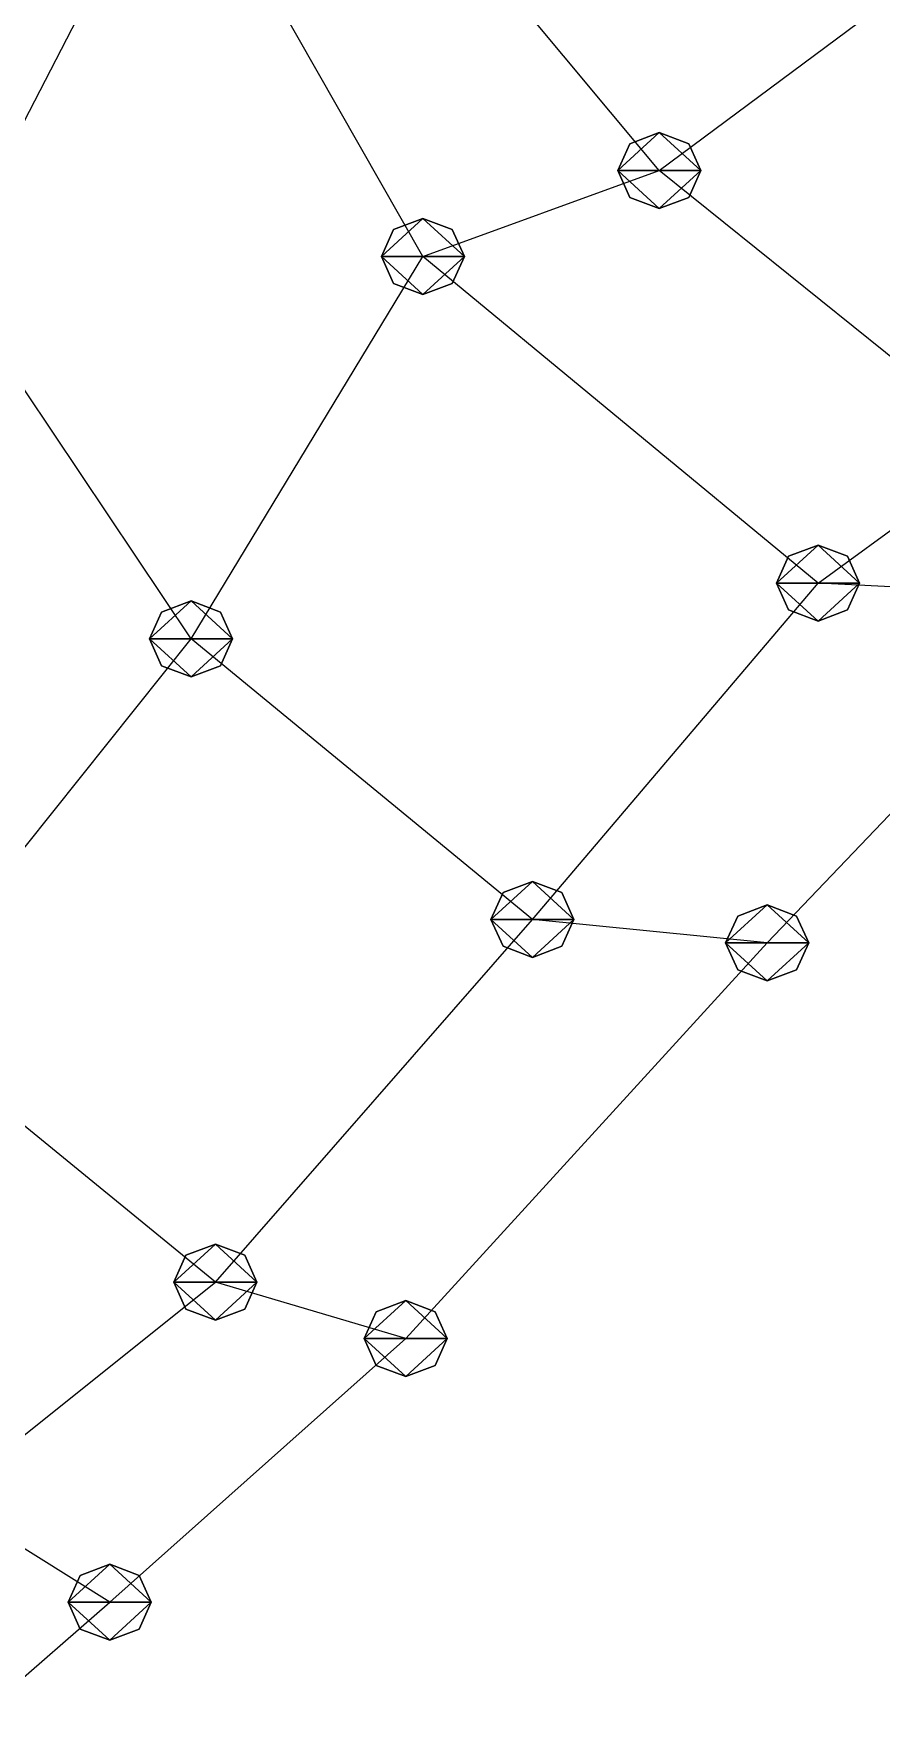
# Model space of a CAD drawing. Header units: metres. Extents: x -61 to 61, y -50 to 61.
# Drawn here: x 7.61 to 27.99, y -49.44 to -8.86 of the extents above; entities that cross this region are included whole.
import ezdxf

# ---------------------------------------------------------------- set-up
doc = ezdxf.new("R2010")
doc.units = ezdxf.units.M

msp = doc.modelspace()

# ---------------------------------------------------------------- linework, layer by layer
for p, q in [((5.4936676, -14.598179, -208.76689), (11.057318, -3.8435173, -219.91573)), ((16.966768, -14.212387, -209.58377), (11.057318, -3.8435173, -219.91573)), ((22.653713, -12.145962, -199.07352), (15.965586, -4.1333046, -204.15584)), ((22.653713, -12.145962, -199.07352), (29.811018, -6.824978, -191.51657)), ((22.653713, -11.231756, -199.47878), (21.946606, -11.499521, -199.36008)), ((22.653713, -11.231756, -199.47878), (21.946606, -11.499521, -199.36008)), ((23.36082, -11.499521, -199.36008), (22.653713, -11.231756, -199.47878)), ((23.36082, -11.499521, -199.36008), (22.653713, -11.231756, -199.47878)), ((21.946606, -11.499521, -199.36008), (21.653713, -12.145962, -199.07352)), ((21.946606, -11.499521, -199.36008), (21.653713, -12.145962, -199.07352)), ((23.653713, -12.145962, -199.07352), (23.36082, -11.499521, -199.36008)), ((23.653713, -12.145962, -199.07352), (23.36082, -11.499521, -199.36008)), ((16.966768, -14.212387, -209.58377), (22.653713, -12.145962, -199.07352)), ((21.653713, -12.145962, -199.07352), (21.946606, -12.792402, -198.78696)), ((21.653713, -12.145962, -199.07352), (21.946606, -12.792402, -198.78696)), ((30.937983, -18.816143, -202.59323), (22.653713, -12.145962, -199.07352)), ((23.36082, -12.792402, -198.78696), (23.653713, -12.145962, -199.07352)), ((23.36082, -12.792402, -198.78696), (23.653713, -12.145962, -199.07352)), ((21.946606, -12.792402, -198.78696), (22.653713, -13.060167, -198.66826)), ((21.946606, -12.792402, -198.78696), (22.653713, -13.060167, -198.66826)), ((22.653713, -13.060167, -198.66826), (23.36082, -12.792402, -198.78696)), ((22.653713, -13.060167, -198.66826), (23.36082, -12.792402, -198.78696)), ((16.966768, -13.298182, -209.98903), (16.25966, -13.565947, -209.87033)), ((16.966768, -13.298182, -209.98903), (16.25966, -13.565947, -209.87033)), ((17.673876, -13.565947, -209.87033), (16.966768, -13.298182, -209.98903)), ((17.673876, -13.565947, -209.87033), (16.966768, -13.298182, -209.98903)), ((16.25966, -13.565947, -209.87033), (15.966768, -14.212387, -209.58377)), ((16.25966, -13.565947, -209.87033), (15.966768, -14.212387, -209.58377)), ((17.966768, -14.212387, -209.58377), (17.673876, -13.565947, -209.87033)), ((17.966768, -14.212387, -209.58377), (17.673876, -13.565947, -209.87033)), ((11.388247, -23.412338, -204.04706), (5.4936676, -14.598179, -208.76689)), ((11.388247, -23.412338, -204.04706), (16.966768, -14.212387, -209.58377)), ((15.966768, -14.212387, -209.58377), (16.25966, -14.858828, -209.29721)), ((15.966768, -14.212387, -209.58377), (16.25966, -14.858828, -209.29721)), ((26.47131, -22.067352, -213.372), (16.966768, -14.212387, -209.58377)), ((17.673876, -14.858828, -209.29721), (17.966768, -14.212387, -209.58377)), ((17.673876, -14.858828, -209.29721), (17.966768, -14.212387, -209.58377)), ((16.25966, -14.858828, -209.29721), (16.966768, -15.126593, -209.17851)), ((16.25966, -14.858828, -209.29721), (16.966768, -15.126593, -209.17851)), ((16.966768, -15.126593, -209.17851), (17.673876, -14.858828, -209.29721)), ((16.966768, -15.126593, -209.17851), (17.673876, -14.858828, -209.29721)), ((26.47131, -22.067352, -213.372), (30.937983, -18.816143, -202.59323)), ((25.764202, -21.420912, -213.65855), (25.47131, -22.067352, -213.372)), ((25.764202, -21.420912, -213.65855), (25.47131, -22.067352, -213.372)), ((26.47131, -21.153147, -213.77725), (25.764202, -21.420912, -213.65855)), ((26.47131, -21.153147, -213.77725), (25.764202, -21.420912, -213.65855)), ((27.178417, -21.420912, -213.65855), (26.47131, -21.153147, -213.77725)), ((27.178417, -21.420912, -213.65855), (26.47131, -21.153147, -213.77725)), ((27.47131, -22.067352, -213.372), (27.178417, -21.420912, -213.65855)), ((27.47131, -22.067352, -213.372), (27.178417, -21.420912, -213.65855)), ((19.600708, -30.157494, -207.58617), (26.47131, -22.067352, -213.372)), ((25.47131, -22.067352, -213.372), (25.764202, -22.713793, -213.08543)), ((25.47131, -22.067352, -213.372), (25.764202, -22.713793, -213.08543)), ((33.171944, -22.421211, -228.02823), (26.47131, -22.067352, -213.372)), ((27.178417, -22.713793, -213.08543), (27.47131, -22.067352, -213.372)), ((27.178417, -22.713793, -213.08543), (27.47131, -22.067352, -213.372)), ((11.388247, -22.498133, -204.45232), (10.68114, -22.765898, -204.33362)), ((11.388247, -22.498133, -204.45232), (10.68114, -22.765898, -204.33362)), ((12.095353, -22.765898, -204.33362), (11.388247, -22.498133, -204.45232)), ((12.095353, -22.765898, -204.33362), (11.388247, -22.498133, -204.45232)), ((25.247553, -30.72377, -217.70511), (33.171944, -22.421211, -228.02823)), ((25.764202, -22.713793, -213.08543), (26.47131, -22.981558, -212.96674)), ((25.764202, -22.713793, -213.08543), (26.47131, -22.981558, -212.96674)), ((26.47131, -22.981558, -212.96674), (27.178417, -22.713793, -213.08543)), ((26.47131, -22.981558, -212.96674), (27.178417, -22.713793, -213.08543)), ((10.68114, -22.765898, -204.33362), (10.388247, -23.412338, -204.04706)), ((10.68114, -22.765898, -204.33362), (10.388247, -23.412338, -204.04706)), ((12.388247, -23.412338, -204.04706), (12.095353, -22.765898, -204.33362)), ((12.388247, -23.412338, -204.04706), (12.095353, -22.765898, -204.33362)), ((4.141281, -32.48065, -202.92297), (11.388247, -23.412338, -204.04706)), ((10.388247, -23.412338, -204.04706), (10.68114, -24.058779, -203.7605)), ((10.388247, -23.412338, -204.04706), (10.68114, -24.058779, -203.7605)), ((19.600708, -30.157494, -207.58617), (11.388247, -23.412338, -204.04706)), ((12.095353, -24.058779, -203.7605), (12.388247, -23.412338, -204.04706)), ((12.095353, -24.058779, -203.7605), (12.388247, -23.412338, -204.04706)), ((10.68114, -24.058779, -203.7605), (11.388247, -24.326544, -203.6418)), ((10.68114, -24.058779, -203.7605), (11.388247, -24.326544, -203.6418)), ((11.388247, -24.326544, -203.6418), (12.095353, -24.058779, -203.7605)), ((11.388247, -24.326544, -203.6418), (12.095353, -24.058779, -203.7605)), ((18.8936, -29.511053, -207.87273), (18.600708, -30.157494, -207.58617)), ((18.8936, -29.511053, -207.87273), (18.600708, -30.157494, -207.58617)), ((19.600708, -29.243288, -207.99142), (18.8936, -29.511053, -207.87273)), ((19.600708, -29.243288, -207.99142), (18.8936, -29.511053, -207.87273)), ((20.307816, -29.511053, -207.87273), (19.600708, -29.243288, -207.99142)), ((20.307816, -29.511053, -207.87273), (19.600708, -29.243288, -207.99142)), ((20.600708, -30.157494, -207.58617), (20.307816, -29.511053, -207.87273)), ((20.600708, -30.157494, -207.58617), (20.307816, -29.511053, -207.87273)), ((25.247553, -29.809565, -218.11037), (24.540445, -30.07733, -217.99167)), ((25.247553, -29.809565, -218.11037), (24.540445, -30.07733, -217.99167)), ((25.95466, -30.07733, -217.99167), (25.247553, -29.809565, -218.11037)), ((25.95466, -30.07733, -217.99167), (25.247553, -29.809565, -218.11037)), ((11.974779, -38.883255, -206.29053), (19.600708, -30.157494, -207.58617)), ((18.600708, -30.157494, -207.58617), (18.8936, -30.803934, -207.2996)), ((18.600708, -30.157494, -207.58617), (18.8936, -30.803934, -207.2996)), ((25.247553, -30.72377, -217.70511), (19.600708, -30.157494, -207.58617)), ((20.307816, -30.803934, -207.2996), (20.600708, -30.157494, -207.58617)), ((20.307816, -30.803934, -207.2996), (20.600708, -30.157494, -207.58617)), ((24.540445, -30.07733, -217.99167), (24.247553, -30.72377, -217.70511)), ((24.540445, -30.07733, -217.99167), (24.247553, -30.72377, -217.70511)), ((26.247553, -30.72377, -217.70511), (25.95466, -30.07733, -217.99167)), ((26.247553, -30.72377, -217.70511), (25.95466, -30.07733, -217.99167)), ((16.552624, -40.24049, -215.94952), (25.247553, -30.72377, -217.70511)), ((18.8936, -30.803934, -207.2996), (19.600708, -31.0717, -207.18091)), ((18.8936, -30.803934, -207.2996), (19.600708, -31.0717, -207.18091)), ((19.600708, -31.0717, -207.18091), (20.307816, -30.803934, -207.2996)), ((19.600708, -31.0717, -207.18091), (20.307816, -30.803934, -207.2996)), ((24.247553, -30.72377, -217.70511), (24.540445, -31.37021, -217.41855)), ((24.247553, -30.72377, -217.70511), (24.540445, -31.37021, -217.41855)), ((25.95466, -31.37021, -217.41855), (26.247553, -30.72377, -217.70511)), ((25.95466, -31.37021, -217.41855), (26.247553, -30.72377, -217.70511)), ((24.540445, -31.37021, -217.41855), (25.247553, -31.637976, -217.29985)), ((24.540445, -31.37021, -217.41855), (25.247553, -31.637976, -217.29985)), ((25.247553, -31.637976, -217.29985), (25.95466, -31.37021, -217.41855)), ((25.247553, -31.637976, -217.29985), (25.95466, -31.37021, -217.41855)), ((11.974779, -38.883255, -206.29053), (4.141281, -32.48065, -202.92297)), ((11.974779, -37.96905, -206.69579), (11.267673, -38.236813, -206.57709)), ((11.974779, -37.96905, -206.69579), (11.267673, -38.236813, -206.57709)), ((12.681886, -38.236813, -206.57709), (11.974779, -37.96905, -206.69579)), ((12.681886, -38.236813, -206.57709), (11.974779, -37.96905, -206.69579)), ((11.267673, -38.236813, -206.57709), (10.974779, -38.883255, -206.29053)), ((11.267673, -38.236813, -206.57709), (10.974779, -38.883255, -206.29053)), ((12.974779, -38.883255, -206.29053), (12.681886, -38.236813, -206.57709)), ((12.974779, -38.883255, -206.29053), (12.681886, -38.236813, -206.57709)), ((5.462243, -44.09006, -214.44725), (11.974779, -38.883255, -206.29053)), ((10.974779, -38.883255, -206.29053), (11.267673, -39.529697, -206.00397)), ((10.974779, -38.883255, -206.29053), (11.267673, -39.529697, -206.00397)), ((16.552624, -40.24049, -215.94952), (11.974779, -38.883255, -206.29053)), ((12.681886, -39.529697, -206.00397), (12.974779, -38.883255, -206.29053)), ((12.681886, -39.529697, -206.00397), (12.974779, -38.883255, -206.29053)), ((16.552624, -39.326286, -216.35478), (15.845517, -39.594048, -216.23608)), ((16.552624, -39.326286, -216.35478), (15.845517, -39.594048, -216.23608)), ((17.259731, -39.594048, -216.23608), (16.552624, -39.326286, -216.35478)), ((17.259731, -39.594048, -216.23608), (16.552624, -39.326286, -216.35478)), ((11.267673, -39.529697, -206.00397), (11.974779, -39.79746, -205.88527)), ((11.267673, -39.529697, -206.00397), (11.974779, -39.79746, -205.88527)), ((11.974779, -39.79746, -205.88527), (12.681886, -39.529697, -206.00397)), ((11.974779, -39.79746, -205.88527), (12.681886, -39.529697, -206.00397)), ((15.845517, -39.594048, -216.23608), (15.552624, -40.24049, -215.94952)), ((15.845517, -39.594048, -216.23608), (15.552624, -40.24049, -215.94952)), ((17.552624, -40.24049, -215.94952), (17.259731, -39.594048, -216.23608)), ((17.552624, -40.24049, -215.94952), (17.259731, -39.594048, -216.23608)), ((9.432713, -46.580746, -224.92604), (16.552624, -40.24049, -215.94952)), ((15.552624, -40.24049, -215.94952), (15.845517, -40.886932, -215.66296)), ((15.552624, -40.24049, -215.94952), (15.845517, -40.886932, -215.66296)), ((17.259731, -40.886932, -215.66296), (17.552624, -40.24049, -215.94952)), ((17.259731, -40.886932, -215.66296), (17.552624, -40.24049, -215.94952)), ((15.845517, -40.886932, -215.66296), (16.552624, -41.154694, -215.54427)), ((15.845517, -40.886932, -215.66296), (16.552624, -41.154694, -215.54427)), ((16.552624, -41.154694, -215.54427), (17.259731, -40.886932, -215.66296)), ((16.552624, -41.154694, -215.54427), (17.259731, -40.886932, -215.66296)), ((9.432713, -46.580746, -224.92604), (5.462243, -44.09006, -214.44725)), ((9.432713, -45.666542, -225.3313), (8.725606, -45.934303, -225.2126)), ((9.432713, -45.666542, -225.3313), (8.725606, -45.934303, -225.2126)), ((10.139819, -45.934303, -225.2126), (9.432713, -45.666542, -225.3313)), ((10.139819, -45.934303, -225.2126), (9.432713, -45.666542, -225.3313)), ((8.725606, -45.934303, -225.2126), (8.432713, -46.580746, -224.92604)), ((8.725606, -45.934303, -225.2126), (8.432713, -46.580746, -224.92604)), ((10.432713, -46.580746, -224.92604), (10.139819, -45.934303, -225.2126)), ((10.432713, -46.580746, -224.92604), (10.139819, -45.934303, -225.2126)), ((6.1429596, -49.443314, -239.82823), (9.432713, -46.580746, -224.92604)), ((8.432713, -46.580746, -224.92604), (8.725606, -47.22719, -224.63948)), ((8.432713, -46.580746, -224.92604), (8.725606, -47.22719, -224.63948)), ((10.139819, -47.22719, -224.63948), (10.432713, -46.580746, -224.92604)), ((10.139819, -47.22719, -224.63948), (10.432713, -46.580746, -224.92604)), ((8.725606, -47.22719, -224.63948), (9.432713, -47.49495, -224.52078)), ((8.725606, -47.22719, -224.63948), (9.432713, -47.49495, -224.52078)), ((9.432713, -47.49495, -224.52078), (10.139819, -47.22719, -224.63948)), ((9.432713, -47.49495, -224.52078), (10.139819, -47.22719, -224.63948))]:
    msp.add_line(p, q)
for points in [[(21.653713, -12.145962, -199.07352), (21.946606, -11.499521, -199.36008), (22.653713, -11.231756, -199.47878), (22.653812, -11.231656, -199.47867)], [(21.653713, -12.145962, -199.07352), (21.946606, -11.499521, -199.36008), (22.653713, -11.231756, -199.47878), (22.653812, -11.231656, -199.47867)], [(21.653713, -12.145962, -199.07352), (22.653713, -11.231756, -199.47878), (23.653713, -12.145962, -199.07352), (23.653812, -12.145862, -199.07341)], [(21.653713, -12.145962, -199.07352), (22.653713, -11.231756, -199.47878), (23.653713, -12.145962, -199.07352), (23.653812, -12.145862, -199.07341)], [(22.653713, -11.231756, -199.47878), (23.36082, -11.499521, -199.36008), (23.653713, -12.145962, -199.07352), (23.653812, -12.145862, -199.07341)], [(22.653713, -11.231756, -199.47878), (23.36082, -11.499521, -199.36008), (23.653713, -12.145962, -199.07352), (23.653812, -12.145862, -199.07341)], [(22.653713, -13.060167, -198.66826), (21.946606, -12.792402, -198.78696), (21.653713, -12.145962, -199.07352), (21.653812, -12.145862, -199.07341)], [(23.653713, -12.145962, -199.07352), (22.653713, -13.060167, -198.66826), (21.653713, -12.145962, -199.07352), (21.653812, -12.145862, -199.07341)], [(22.653713, -13.060167, -198.66826), (21.946606, -12.792402, -198.78696), (21.653713, -12.145962, -199.07352), (21.653812, -12.145862, -199.07341)], [(23.653713, -12.145962, -199.07352), (22.653713, -13.060167, -198.66826), (21.653713, -12.145962, -199.07352), (21.653812, -12.145862, -199.07341)], [(23.653713, -12.145962, -199.07352), (23.36082, -12.792402, -198.78696), (22.653713, -13.060167, -198.66826), (22.653812, -13.060067, -198.66815)], [(23.653713, -12.145962, -199.07352), (23.36082, -12.792402, -198.78696), (22.653713, -13.060167, -198.66826), (22.653812, -13.060067, -198.66815)], [(15.966768, -14.212387, -209.58377), (16.25966, -13.565947, -209.87033), (16.966768, -13.298182, -209.98903), (16.966867, -13.298081, -209.98892)], [(15.966768, -14.212387, -209.58377), (16.25966, -13.565947, -209.87033), (16.966768, -13.298182, -209.98903), (16.966867, -13.298081, -209.98892)], [(15.966768, -14.212387, -209.58377), (16.966768, -13.298182, -209.98903), (17.966768, -14.212387, -209.58377), (17.966867, -14.212287, -209.58366)], [(15.966768, -14.212387, -209.58377), (16.966768, -13.298182, -209.98903), (17.966768, -14.212387, -209.58377), (17.966867, -14.212287, -209.58366)], [(16.966768, -13.298182, -209.98903), (17.673876, -13.565947, -209.87033), (17.966768, -14.212387, -209.58377), (17.966867, -14.212287, -209.58366)], [(16.966768, -13.298182, -209.98903), (17.673876, -13.565947, -209.87033), (17.966768, -14.212387, -209.58377), (17.966867, -14.212287, -209.58366)], [(16.966768, -15.126593, -209.17851), (16.25966, -14.858828, -209.29721), (15.966768, -14.212387, -209.58377), (15.966868, -14.212287, -209.58366)], [(17.966768, -14.212387, -209.58377), (16.966768, -15.126593, -209.17851), (15.966768, -14.212387, -209.58377), (15.966868, -14.212287, -209.58366)], [(16.966768, -15.126593, -209.17851), (16.25966, -14.858828, -209.29721), (15.966768, -14.212387, -209.58377), (15.966868, -14.212287, -209.58366)], [(17.966768, -14.212387, -209.58377), (16.966768, -15.126593, -209.17851), (15.966768, -14.212387, -209.58377), (15.966868, -14.212287, -209.58366)], [(17.966768, -14.212387, -209.58377), (17.673876, -14.858828, -209.29721), (16.966768, -15.126593, -209.17851), (16.966867, -15.1264925, -209.1784)], [(17.966768, -14.212387, -209.58377), (17.673876, -14.858828, -209.29721), (16.966768, -15.126593, -209.17851), (16.966867, -15.1264925, -209.1784)], [(25.47131, -22.067352, -213.372), (25.764202, -21.420912, -213.65855), (26.47131, -21.153147, -213.77725), (26.471409, -21.153048, -213.77715)], [(25.47131, -22.067352, -213.372), (25.764202, -21.420912, -213.65855), (26.47131, -21.153147, -213.77725), (26.471409, -21.153048, -213.77715)], [(25.47131, -22.067352, -213.372), (26.47131, -21.153147, -213.77725), (27.47131, -22.067352, -213.372), (27.471409, -22.067253, -213.37189)], [(25.47131, -22.067352, -213.372), (26.47131, -21.153147, -213.77725), (27.47131, -22.067352, -213.372), (27.471409, -22.067253, -213.37189)], [(26.47131, -21.153147, -213.77725), (27.178417, -21.420912, -213.65855), (27.47131, -22.067352, -213.372), (27.471409, -22.067253, -213.37189)], [(26.47131, -21.153147, -213.77725), (27.178417, -21.420912, -213.65855), (27.47131, -22.067352, -213.372), (27.471409, -22.067253, -213.37189)], [(26.47131, -22.981558, -212.96674), (25.764202, -22.713793, -213.08543), (25.47131, -22.067352, -213.372), (25.471409, -22.067253, -213.37189)], [(27.47131, -22.067352, -213.372), (26.47131, -22.981558, -212.96674), (25.47131, -22.067352, -213.372), (25.471409, -22.067253, -213.37189)], [(26.47131, -22.981558, -212.96674), (25.764202, -22.713793, -213.08543), (25.47131, -22.067352, -213.372), (25.471409, -22.067253, -213.37189)], [(27.47131, -22.067352, -213.372), (26.47131, -22.981558, -212.96674), (25.47131, -22.067352, -213.372), (25.471409, -22.067253, -213.37189)], [(27.47131, -22.067352, -213.372), (27.178417, -22.713793, -213.08543), (26.47131, -22.981558, -212.96674), (26.471409, -22.981459, -212.96663)], [(27.47131, -22.067352, -213.372), (27.178417, -22.713793, -213.08543), (26.47131, -22.981558, -212.96674), (26.471409, -22.981459, -212.96663)], [(10.388247, -23.412338, -204.04706), (10.68114, -22.765898, -204.33362), (11.388247, -22.498133, -204.45232), (11.388347, -22.498034, -204.45221)], [(10.388247, -23.412338, -204.04706), (10.68114, -22.765898, -204.33362), (11.388247, -22.498133, -204.45232), (11.388347, -22.498034, -204.45221)], [(10.388247, -23.412338, -204.04706), (11.388247, -22.498133, -204.45232), (12.388247, -23.412338, -204.04706), (12.388347, -23.41224, -204.04695)], [(10.388247, -23.412338, -204.04706), (11.388247, -22.498133, -204.45232), (12.388247, -23.412338, -204.04706), (12.388347, -23.41224, -204.04695)], [(11.388247, -22.498133, -204.45232), (12.095353, -22.765898, -204.33362), (12.388247, -23.412338, -204.04706), (12.388347, -23.41224, -204.04695)], [(11.388247, -22.498133, -204.45232), (12.095353, -22.765898, -204.33362), (12.388247, -23.412338, -204.04706), (12.388347, -23.41224, -204.04695)], [(11.388247, -24.326544, -203.6418), (10.68114, -24.058779, -203.7605), (10.388247, -23.412338, -204.04706), (10.388347, -23.41224, -204.04695)], [(12.388247, -23.412338, -204.04706), (11.388247, -24.326544, -203.6418), (10.388247, -23.412338, -204.04706), (10.388347, -23.41224, -204.04695)], [(11.388247, -24.326544, -203.6418), (10.68114, -24.058779, -203.7605), (10.388247, -23.412338, -204.04706), (10.388347, -23.41224, -204.04695)], [(12.388247, -23.412338, -204.04706), (11.388247, -24.326544, -203.6418), (10.388247, -23.412338, -204.04706), (10.388347, -23.41224, -204.04695)], [(12.388247, -23.412338, -204.04706), (12.095353, -24.058779, -203.7605), (11.388247, -24.326544, -203.6418), (11.388347, -24.326445, -203.6417)], [(12.388247, -23.412338, -204.04706), (12.095353, -24.058779, -203.7605), (11.388247, -24.326544, -203.6418), (11.388347, -24.326445, -203.6417)], [(18.600708, -30.157494, -207.58617), (18.8936, -29.511053, -207.87273), (19.600708, -29.243288, -207.99142), (19.600807, -29.243189, -207.99132)], [(18.600708, -30.157494, -207.58617), (18.8936, -29.511053, -207.87273), (19.600708, -29.243288, -207.99142), (19.600807, -29.243189, -207.99132)], [(18.600708, -30.157494, -207.58617), (19.600708, -29.243288, -207.99142), (20.600708, -30.157494, -207.58617), (20.600807, -30.157394, -207.58606)], [(18.600708, -30.157494, -207.58617), (19.600708, -29.243288, -207.99142), (20.600708, -30.157494, -207.58617), (20.600807, -30.157394, -207.58606)], [(19.600708, -29.243288, -207.99142), (20.307816, -29.511053, -207.87273), (20.600708, -30.157494, -207.58617), (20.600807, -30.157394, -207.58606)], [(19.600708, -29.243288, -207.99142), (20.307816, -29.511053, -207.87273), (20.600708, -30.157494, -207.58617), (20.600807, -30.157394, -207.58606)], [(24.247553, -30.72377, -217.70511), (24.540445, -30.07733, -217.99167), (25.247553, -29.809565, -218.11037), (25.247652, -29.809465, -218.11026)], [(24.247553, -30.72377, -217.70511), (24.540445, -30.07733, -217.99167), (25.247553, -29.809565, -218.11037), (25.247652, -29.809465, -218.11026)], [(24.247553, -30.72377, -217.70511), (25.247553, -29.809565, -218.11037), (26.247553, -30.72377, -217.70511), (26.247652, -30.723671, -217.705)], [(24.247553, -30.72377, -217.70511), (25.247553, -29.809565, -218.11037), (26.247553, -30.72377, -217.70511), (26.247652, -30.723671, -217.705)], [(25.247553, -29.809565, -218.11037), (25.95466, -30.07733, -217.99167), (26.247553, -30.72377, -217.70511), (26.247652, -30.723671, -217.705)], [(25.247553, -29.809565, -218.11037), (25.95466, -30.07733, -217.99167), (26.247553, -30.72377, -217.70511), (26.247652, -30.723671, -217.705)], [(19.600708, -31.0717, -207.18091), (18.8936, -30.803934, -207.2996), (18.600708, -30.157494, -207.58617), (18.600807, -30.157394, -207.58606)], [(20.600708, -30.157494, -207.58617), (19.600708, -31.0717, -207.18091), (18.600708, -30.157494, -207.58617), (18.600807, -30.157394, -207.58606)], [(19.600708, -31.0717, -207.18091), (18.8936, -30.803934, -207.2996), (18.600708, -30.157494, -207.58617), (18.600807, -30.157394, -207.58606)], [(20.600708, -30.157494, -207.58617), (19.600708, -31.0717, -207.18091), (18.600708, -30.157494, -207.58617), (18.600807, -30.157394, -207.58606)], [(20.600708, -30.157494, -207.58617), (20.307816, -30.803934, -207.2996), (19.600708, -31.0717, -207.18091), (19.600807, -31.0716, -207.1808)], [(20.600708, -30.157494, -207.58617), (20.307816, -30.803934, -207.2996), (19.600708, -31.0717, -207.18091), (19.600807, -31.0716, -207.1808)], [(25.247553, -31.637976, -217.29985), (24.540445, -31.37021, -217.41855), (24.247553, -30.72377, -217.70511), (24.247652, -30.723671, -217.705)], [(26.247553, -30.72377, -217.70511), (25.247553, -31.637976, -217.29985), (24.247553, -30.72377, -217.70511), (24.247652, -30.723671, -217.705)], [(25.247553, -31.637976, -217.29985), (24.540445, -31.37021, -217.41855), (24.247553, -30.72377, -217.70511), (24.247652, -30.723671, -217.705)], [(26.247553, -30.72377, -217.70511), (25.247553, -31.637976, -217.29985), (24.247553, -30.72377, -217.70511), (24.247652, -30.723671, -217.705)], [(26.247553, -30.72377, -217.70511), (25.95466, -31.37021, -217.41855), (25.247553, -31.637976, -217.29985), (25.247652, -31.637877, -217.29974)], [(26.247553, -30.72377, -217.70511), (25.95466, -31.37021, -217.41855), (25.247553, -31.637976, -217.29985), (25.247652, -31.637877, -217.29974)], [(10.974779, -38.883255, -206.29053), (11.267673, -38.236813, -206.57709), (11.974779, -37.96905, -206.69579), (11.974879, -37.968952, -206.69568)], [(10.974779, -38.883255, -206.29053), (11.267673, -38.236813, -206.57709), (11.974779, -37.96905, -206.69579), (11.974879, -37.968952, -206.69568)], [(10.974779, -38.883255, -206.29053), (11.974779, -37.96905, -206.69579), (12.974779, -38.883255, -206.29053), (12.974879, -38.883156, -206.29042)], [(10.974779, -38.883255, -206.29053), (11.974779, -37.96905, -206.69579), (12.974779, -38.883255, -206.29053), (12.974879, -38.883156, -206.29042)], [(11.974779, -37.96905, -206.69579), (12.681886, -38.236813, -206.57709), (12.974779, -38.883255, -206.29053), (12.974879, -38.883156, -206.29042)], [(11.974779, -37.96905, -206.69579), (12.681886, -38.236813, -206.57709), (12.974779, -38.883255, -206.29053), (12.974879, -38.883156, -206.29042)], [(11.974779, -39.79746, -205.88527), (11.267673, -39.529697, -206.00397), (10.974779, -38.883255, -206.29053), (10.974879, -38.883156, -206.29042)], [(12.974779, -38.883255, -206.29053), (11.974779, -39.79746, -205.88527), (10.974779, -38.883255, -206.29053), (10.974879, -38.883156, -206.29042)], [(11.974779, -39.79746, -205.88527), (11.267673, -39.529697, -206.00397), (10.974779, -38.883255, -206.29053), (10.974879, -38.883156, -206.29042)], [(12.974779, -38.883255, -206.29053), (11.974779, -39.79746, -205.88527), (10.974779, -38.883255, -206.29053), (10.974879, -38.883156, -206.29042)], [(12.974779, -38.883255, -206.29053), (12.681886, -39.529697, -206.00397), (11.974779, -39.79746, -205.88527), (11.974879, -39.79736, -205.88516)], [(12.974779, -38.883255, -206.29053), (12.681886, -39.529697, -206.00397), (11.974779, -39.79746, -205.88527), (11.974879, -39.79736, -205.88516)], [(15.552624, -40.24049, -215.94952), (15.845517, -39.594048, -216.23608), (16.552624, -39.326286, -216.35478), (16.552723, -39.326187, -216.35468)], [(15.552624, -40.24049, -215.94952), (15.845517, -39.594048, -216.23608), (16.552624, -39.326286, -216.35478), (16.552723, -39.326187, -216.35468)], [(15.552624, -40.24049, -215.94952), (16.552624, -39.326286, -216.35478), (17.552624, -40.24049, -215.94952), (17.552723, -40.24039, -215.94942)], [(15.552624, -40.24049, -215.94952), (16.552624, -39.326286, -216.35478), (17.552624, -40.24049, -215.94952), (17.552723, -40.24039, -215.94942)], [(16.552624, -39.326286, -216.35478), (17.259731, -39.594048, -216.23608), (17.552624, -40.24049, -215.94952), (17.552723, -40.24039, -215.94942)], [(16.552624, -39.326286, -216.35478), (17.259731, -39.594048, -216.23608), (17.552624, -40.24049, -215.94952), (17.552723, -40.24039, -215.94942)], [(16.552624, -41.154694, -215.54427), (15.845517, -40.886932, -215.66296), (15.552624, -40.24049, -215.94952), (15.552724, -40.24039, -215.94942)], [(17.552624, -40.24049, -215.94952), (16.552624, -41.154694, -215.54427), (15.552624, -40.24049, -215.94952), (15.552724, -40.24039, -215.94942)], [(16.552624, -41.154694, -215.54427), (15.845517, -40.886932, -215.66296), (15.552624, -40.24049, -215.94952), (15.552724, -40.24039, -215.94942)], [(17.552624, -40.24049, -215.94952), (16.552624, -41.154694, -215.54427), (15.552624, -40.24049, -215.94952), (15.552724, -40.24039, -215.94942)], [(17.552624, -40.24049, -215.94952), (17.259731, -40.886932, -215.66296), (16.552624, -41.154694, -215.54427), (16.552723, -41.154594, -215.54416)], [(17.552624, -40.24049, -215.94952), (17.259731, -40.886932, -215.66296), (16.552624, -41.154694, -215.54427), (16.552723, -41.154594, -215.54416)], [(8.432713, -46.580746, -224.92604), (8.725606, -45.934303, -225.2126), (9.432713, -45.666542, -225.3313), (9.432813, -45.666443, -225.33119)], [(8.432713, -46.580746, -224.92604), (8.725606, -45.934303, -225.2126), (9.432713, -45.666542, -225.3313), (9.432813, -45.666443, -225.33119)], [(8.432713, -46.580746, -224.92604), (9.432713, -45.666542, -225.3313), (10.432713, -46.580746, -224.92604), (10.432813, -46.580647, -224.92593)], [(8.432713, -46.580746, -224.92604), (9.432713, -45.666542, -225.3313), (10.432713, -46.580746, -224.92604), (10.432813, -46.580647, -224.92593)], [(9.432713, -45.666542, -225.3313), (10.139819, -45.934303, -225.2126), (10.432713, -46.580746, -224.92604), (10.432813, -46.580647, -224.92593)], [(9.432713, -45.666542, -225.3313), (10.139819, -45.934303, -225.2126), (10.432713, -46.580746, -224.92604), (10.432813, -46.580647, -224.92593)], [(9.432713, -47.49495, -224.52078), (8.725606, -47.22719, -224.63948), (8.432713, -46.580746, -224.92604), (8.432813, -46.580647, -224.92593)], [(10.432713, -46.580746, -224.92604), (9.432713, -47.49495, -224.52078), (8.432713, -46.580746, -224.92604), (8.432813, -46.580647, -224.92593)], [(9.432713, -47.49495, -224.52078), (8.725606, -47.22719, -224.63948), (8.432713, -46.580746, -224.92604), (8.432813, -46.580647, -224.92593)], [(10.432713, -46.580746, -224.92604), (9.432713, -47.49495, -224.52078), (8.432713, -46.580746, -224.92604), (8.432813, -46.580647, -224.92593)], [(10.432713, -46.580746, -224.92604), (10.139819, -47.22719, -224.63948), (9.432713, -47.49495, -224.52078), (9.432813, -47.49485, -224.52068)], [(10.432713, -46.580746, -224.92604), (10.139819, -47.22719, -224.63948), (9.432713, -47.49495, -224.52078), (9.432813, -47.49485, -224.52068)]]:
    msp.add_3dface(points)

doc.saveas('drawing.dxf')
